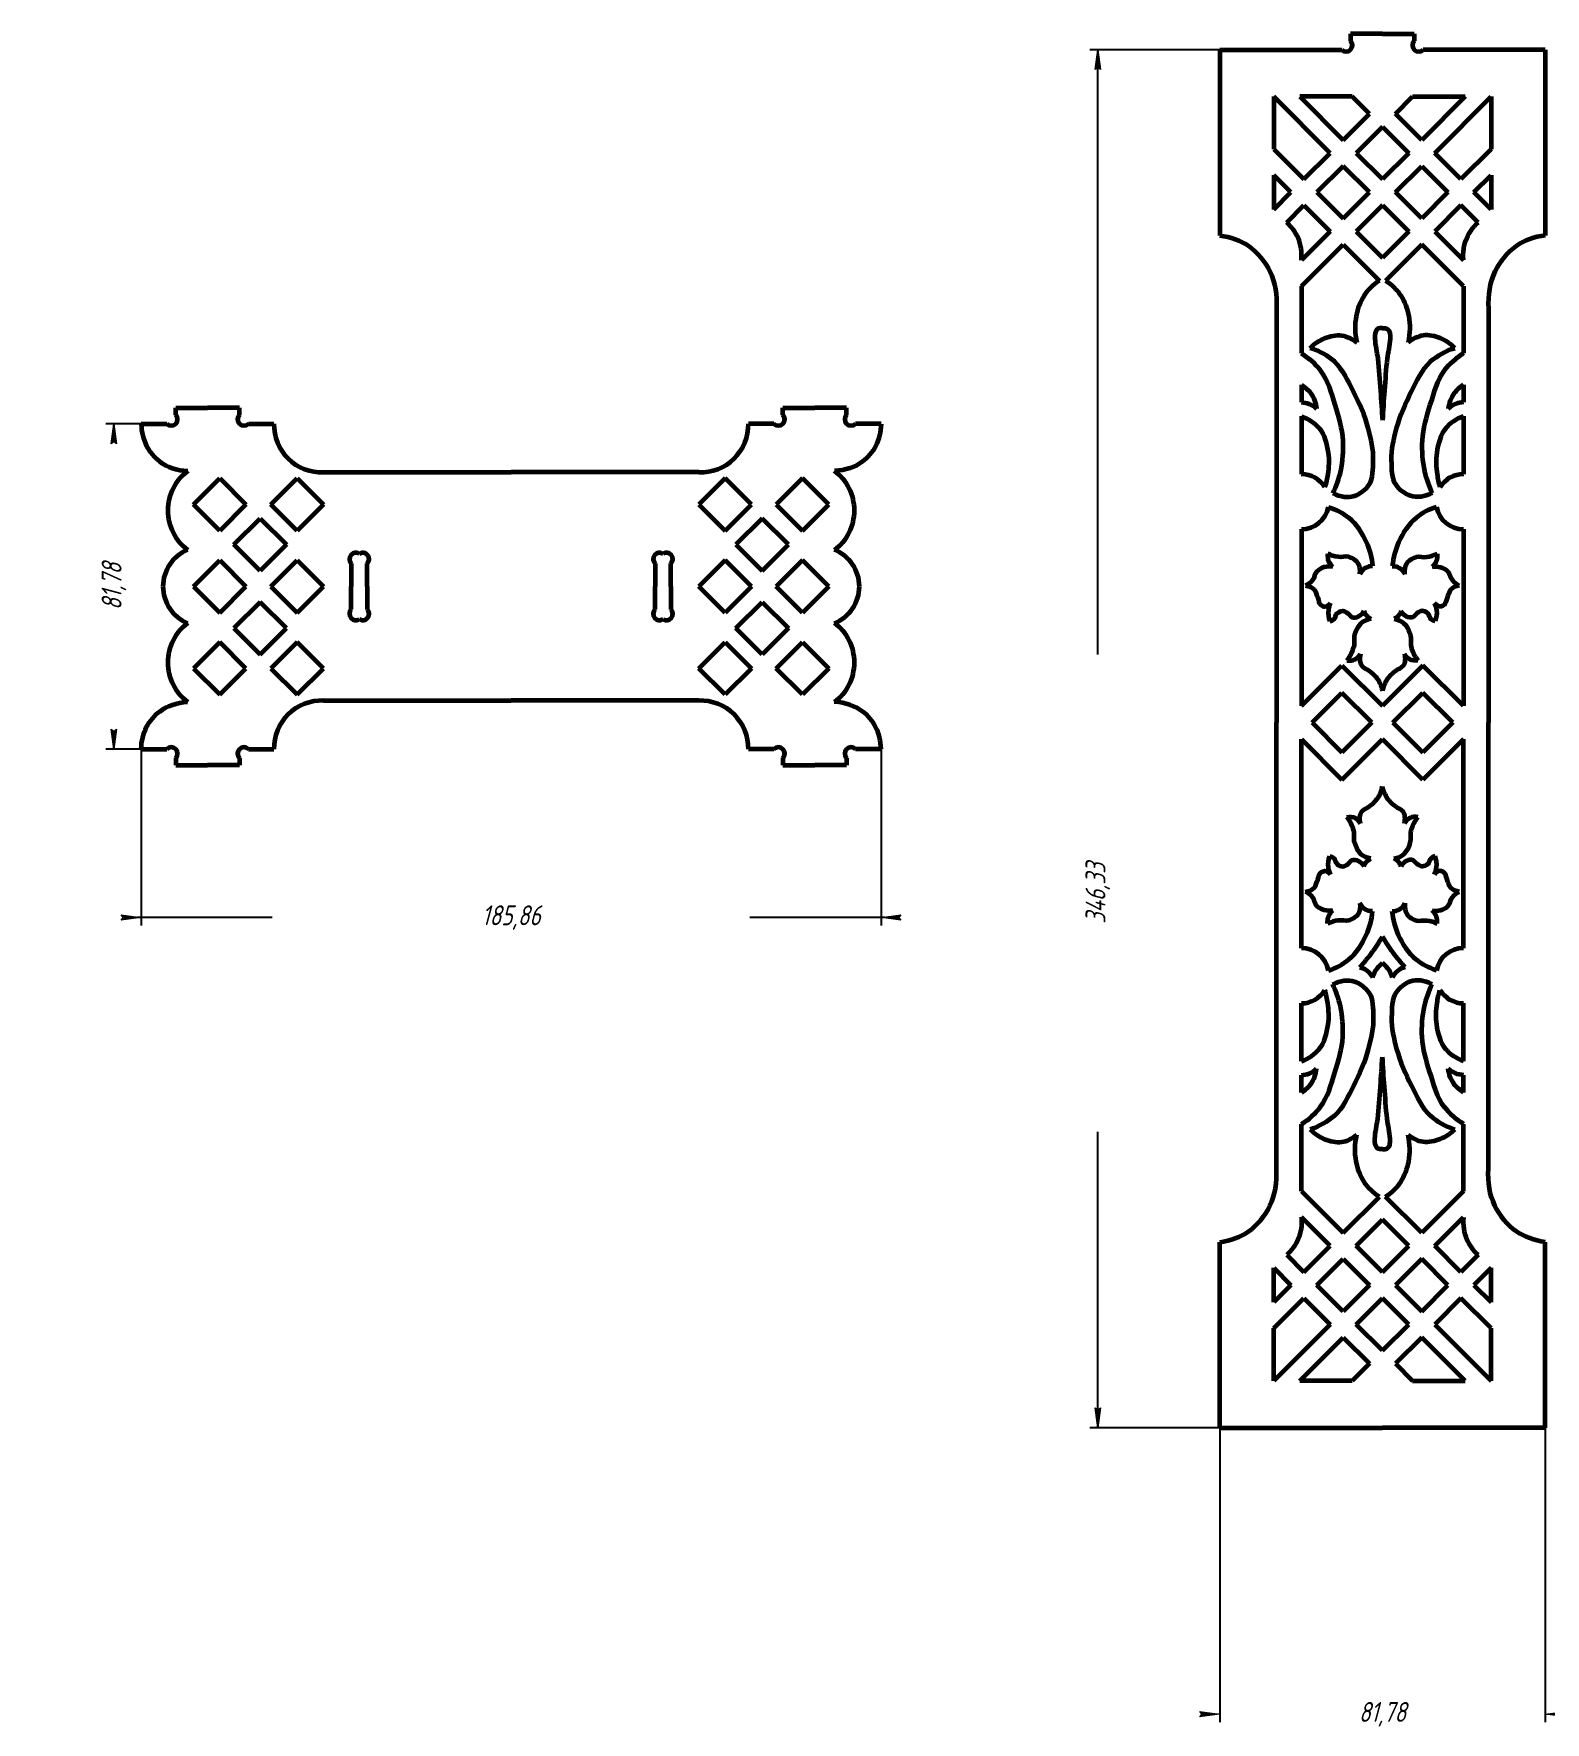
# Model space of a CAD drawing. Header units: millimetres. Extents: x -133 to 552, y -80 to 418.
# Drawn here: x -132.8 to 246.9, y -79.7 to 344.7 of the extents above; entities that cross this region are included whole.
import ezdxf

# ---------------------------------------------------------------- set-up
doc = ezdxf.new("R2010")
doc.units = ezdxf.units.MM
doc.linetypes.add('K5LT32769', pattern=[0])
doc.linetypes.add('K5LT_THIN', pattern=[0])
doc.styles.add('KDIMTEXTSTYLE', font='GOST_AU.SHX', dxfattribs={"width": 0.96, "oblique": 15, "height": 5})
doc.dimstyles.new('KDIMSTYLE (1.00)', dxfattribs={"dimtxt": 5, "dimasz": 1, "dimexe": 2, "dimexo": 0, "dimgap": 1, "dimtad": 1, "dimtxsty": 'KDIMTEXTSTYLE', "dimsah": 1, "dimcen": 0, "dimdle": 1, "dimadec": 0, "dimazin": 0, "dimtfac": 0.667, "dimtmove": 0, "dimatfit": 3, "dimfxl": 1, "dimtvp": 1, "dimtolj": 1, "dimtzin": 0, "dimarcsym": 0})

# ---------------------------------------------------------------- blocks, each defined once
blk = doc.blocks.new('KDIMARROW_01')
blk.add_hatch(color=0).paths.add_polyline_path([(0, 0), (-5, 0.66), (-4.5, 0), (-5, -0.66)])
at = {"color": 0, "linetype": 'K5LT_THIN', "lineweight": 18}
for p, q in [((-4.5, 0), (-5, 0.66)), ((-5, 0.66), (0, 0)), ((0, 0), (-5, -0.66)), ((-5, -0.66), (-4.5, 0)), ((0, 0), (-1, 0))]:
    blk.add_line(p, q, dxfattribs=at)

msp = doc.modelspace()

# ---------------------------------------------------------------- linework, layer by layer
at = {"color": 30, "linetype": 'K5LT32769', "lineweight": 60, "true_color": 0xff8000}
for p, q in [((206.044, 344.669), (198.044, 344.669)), ((198.044, 344.669), (198.044, 342.914)), ((206.044, 344.669), (214.044, 344.669)), ((214.044, 344.669), (214.044, 342.914)), ((165.156, 340.669), (195.799, 340.669)), ((165.156, 340.669), (165.156, 294.002)), ((246.933, 340.669), (216.289, 340.669)), ((246.933, 340.669), (246.933, 294.002)), ((178.734, 328.881), (178.734, 315.682)), ((192.913, 314.703), (178.734, 328.881)), ((185.266, 328.881), (196.179, 317.969)), ((198.465, 328.881), (185.266, 328.881)), ((202.778, 324.568), (198.465, 328.881)), ((209.31, 324.568), (213.624, 328.881)), ((213.624, 328.881), (226.823, 328.881)), ((226.823, 328.881), (215.91, 317.969)), ((219.176, 314.703), (233.355, 328.881)), ((233.355, 328.881), (233.355, 315.682)), ((196.179, 317.969), (202.778, 324.568)), ((215.91, 317.969), (209.31, 324.568)), ((206.044, 321.302), (199.445, 314.703)), ((206.044, 321.302), (212.644, 314.703)), ((178.734, 315.682), (186.313, 308.103)), ((186.313, 308.103), (192.913, 314.703)), ((199.445, 314.703), (206.044, 308.103)), ((212.644, 314.703), (206.044, 308.103)), ((225.776, 308.103), (219.176, 314.703)), ((233.355, 315.682), (225.776, 308.103)), ((196.179, 311.436), (189.579, 304.837)), ((202.778, 304.837), (196.179, 311.436)), ((209.31, 304.837), (215.91, 311.436)), ((215.91, 311.436), (222.51, 304.837)), ((178.734, 309.15), (178.734, 300.524)), ((183.047, 304.837), (178.734, 309.15)), ((229.042, 304.837), (233.355, 309.15)), ((233.355, 309.15), (233.355, 300.524)), ((178.734, 300.524), (183.047, 304.837)), ((182, 297.258), (186.313, 301.571)), ((186.313, 301.571), (192.913, 294.971)), ((189.579, 304.837), (196.179, 298.237)), ((196.179, 298.237), (202.778, 304.837)), ((206.044, 301.571), (199.445, 294.971)), ((206.044, 301.571), (212.644, 294.971)), ((215.91, 298.237), (209.31, 304.837)), ((222.51, 304.837), (215.91, 298.237)), ((225.776, 301.571), (219.176, 294.971)), ((230.089, 297.258), (225.776, 301.571)), ((233.355, 300.524), (229.042, 304.837)), ((192.913, 294.971), (185.702, 287.761)), ((199.445, 294.971), (206.044, 288.371)), ((212.644, 294.971), (206.044, 288.371)), ((219.176, 294.971), (226.387, 287.761)), ((185.702, 281.229), (196.179, 291.705)), ((196.179, 291.705), (205.275, 282.609)), ((215.91, 291.705), (206.814, 282.609)), ((226.387, 281.229), (215.91, 291.705)), ((185.702, 281.229), (185.702, 264.366)), ((226.387, 281.229), (226.387, 264.366)), ((179.404, 275.588), (179.404, 171.548)), ((232.685, 275.588), (232.685, 171.548)), ((185.702, 256.399), (185.702, 252.049)), ((226.387, 256.399), (226.387, 252.049)), ((-97.108, 248.897), (-97.108, 250.652)), ((-97.108, 250.652), (-89.108, 250.652)), ((-81.108, 250.652), (-89.108, 250.652)), ((-81.108, 248.897), (-81.108, 250.652)), ((55.419, 250.652), (63.419, 250.652)), ((55.419, 248.897), (55.419, 250.652)), ((71.419, 250.652), (63.419, 250.652)), ((71.419, 248.897), (71.419, 250.652)), ((-105.775, 246.652), (-99.353, 246.652)), ((-78.863, 246.652), (-72.441, 246.652)), ((53.174, 246.652), (46.753, 246.652)), ((80.086, 246.652), (73.664, 246.652)), ((185.702, 248.541), (185.702, 234.002)), ((226.387, 248.541), (226.387, 234.002)), ((-60.002, 234.46), (-12.844, 234.46)), ((34.313, 234.46), (-12.844, 234.46)), ((-92.659, 226.355), (-86.06, 232.955)), ((-86.06, 232.955), (-79.46, 226.355)), ((-73.201, 226.355), (-66.601, 232.955)), ((-66.601, 232.955), (-60.002, 226.355)), ((40.913, 232.955), (34.313, 226.355)), ((47.513, 226.355), (40.913, 232.955)), ((60.371, 232.955), (53.771, 226.355)), ((66.971, 226.355), (60.371, 232.955)), ((-86.06, 219.756), (-92.659, 226.355)), ((-79.46, 226.355), (-86.06, 219.756)), ((-66.601, 219.756), (-73.201, 226.355)), ((-60.002, 226.355), (-66.601, 219.756)), ((34.313, 226.355), (40.913, 219.756)), ((40.913, 219.756), (47.513, 226.355)), ((53.771, 226.355), (60.371, 219.756)), ((60.371, 219.756), (66.971, 226.355)), ((-82.508, 216.281), (-75.908, 222.88)), ((-75.908, 222.88), (-69.309, 216.281)), ((50.22, 222.88), (43.62, 216.281)), ((56.82, 216.281), (50.22, 222.88)), ((185.702, 220.149), (185.702, 175.738)), ((226.387, 220.149), (226.387, 175.738)), ((-92.659, 205.763), (-86.06, 212.363)), ((-86.06, 212.363), (-79.46, 205.763)), ((-75.908, 209.681), (-82.508, 216.281)), ((-69.309, 216.281), (-75.908, 209.681)), ((-73.201, 205.763), (-66.601, 212.363)), ((-66.601, 212.363), (-60.002, 205.763)), ((40.913, 212.363), (34.313, 205.763)), ((47.513, 205.763), (40.913, 212.363)), ((43.62, 216.281), (50.22, 209.681)), ((50.22, 209.681), (56.82, 216.281)), ((60.371, 212.363), (53.771, 205.763)), ((66.971, 205.763), (60.371, 212.363)), ((-52.998, 211.518), (-52.998, 205.763)), ((-48.998, 205.763), (-48.998, 211.518)), ((23.31, 211.518), (23.31, 205.763)), ((27.31, 205.763), (27.31, 211.518)), ((-92.659, 205.763), (-86.06, 199.163)), ((-86.06, 199.163), (-79.46, 205.763)), ((-73.201, 205.763), (-66.601, 199.163)), ((-66.601, 199.163), (-60.002, 205.763)), ((-52.998, 200.008), (-52.998, 205.763)), ((-48.998, 205.763), (-48.998, 200.008)), ((23.31, 200.008), (23.31, 205.763)), ((27.31, 205.763), (27.31, 200.008)), ((40.913, 199.163), (34.313, 205.763)), ((47.513, 205.763), (40.913, 199.163)), ((60.371, 199.163), (53.771, 205.763)), ((66.971, 205.763), (60.371, 199.163)), ((-75.908, 201.845), (-82.508, 195.246)), ((-69.309, 195.246), (-75.908, 201.845)), ((43.62, 195.246), (50.22, 201.845)), ((50.22, 201.845), (56.82, 195.246)), ((-82.508, 195.246), (-75.908, 188.646)), ((-75.908, 188.646), (-69.309, 195.246)), ((50.22, 188.646), (43.62, 195.246)), ((56.82, 195.246), (50.22, 188.646)), ((-86.06, 191.77), (-92.659, 185.171)), ((-79.46, 185.171), (-86.06, 191.77)), ((-66.601, 191.77), (-73.201, 185.171)), ((-60.002, 185.171), (-66.601, 191.77)), ((34.313, 185.171), (40.913, 191.77)), ((40.913, 191.77), (47.513, 185.171)), ((53.771, 185.171), (60.371, 191.77)), ((60.371, 191.77), (66.971, 185.171)), ((-92.659, 185.171), (-86.06, 178.571)), ((-86.06, 178.571), (-79.46, 185.171)), ((-73.201, 185.171), (-66.601, 178.571)), ((-66.601, 178.571), (-60.002, 185.171)), ((40.913, 178.571), (34.313, 185.171)), ((47.513, 185.171), (40.913, 178.571)), ((60.371, 178.571), (53.771, 185.171)), ((66.971, 185.171), (60.371, 178.571)), ((185.702, 175.738), (195.873, 185.909)), ((195.873, 185.909), (206.044, 175.738)), ((216.216, 185.909), (206.044, 175.738)), ((226.387, 175.738), (216.216, 185.909)), ((188.35, 171.548), (195.873, 179.072)), ((203.397, 171.548), (195.873, 179.072)), ((208.692, 171.548), (216.216, 179.072)), ((223.739, 171.548), (216.216, 179.072)), ((-60.002, 177.066), (-12.844, 177.066)), ((34.313, 177.066), (-12.844, 177.066)), ((179.404, 59.422), (179.404, 171.548)), ((188.35, 171.548), (195.873, 164.025)), ((203.397, 171.548), (195.873, 164.025)), ((208.692, 171.548), (216.216, 164.025)), ((223.739, 171.548), (216.216, 164.025)), ((232.685, 59.422), (232.685, 171.548)), ((185.702, 167.359), (195.873, 157.188)), ((185.702, 114.86), (185.702, 167.359)), ((195.873, 157.188), (206.044, 167.359)), ((216.216, 157.188), (206.044, 167.359)), ((226.387, 167.359), (216.216, 157.188)), ((226.387, 114.86), (226.387, 167.359)), ((-105.775, 164.874), (-99.353, 164.874)), ((-97.108, 162.629), (-97.108, 160.874)), ((-81.108, 162.629), (-81.108, 160.874)), ((-78.863, 164.874), (-72.441, 164.874)), ((53.174, 164.874), (46.753, 164.874)), ((55.419, 162.629), (55.419, 160.874)), ((71.419, 162.629), (71.419, 160.874)), ((80.086, 164.874), (73.664, 164.874)), ((-97.108, 160.874), (-89.108, 160.874)), ((-81.108, 160.874), (-89.108, 160.874)), ((55.419, 160.874), (63.419, 160.874)), ((71.419, 160.874), (63.419, 160.874)), ((185.702, 86.469), (185.702, 101.008)), ((226.387, 86.469), (226.387, 101.008)), ((185.702, 78.611), (185.702, 82.961)), ((226.387, 78.611), (226.387, 82.961)), ((185.702, 53.781), (185.702, 70.644)), ((226.387, 53.781), (226.387, 70.644)), ((185.702, 53.781), (196.179, 43.305)), ((196.179, 43.305), (205.275, 52.401)), ((215.91, 43.305), (206.814, 52.401)), ((226.387, 53.781), (215.91, 43.305)), ((192.913, 40.039), (185.702, 47.249)), ((219.176, 40.039), (226.387, 47.249)), ((199.445, 40.039), (206.044, 46.638)), ((212.644, 40.039), (206.044, 46.638)), ((165.156, -5.659), (165.156, 41.008)), ((186.313, 33.439), (192.913, 40.039)), ((206.044, 33.439), (199.445, 40.039)), ((206.044, 33.439), (212.644, 40.039)), ((225.776, 33.439), (219.176, 40.039)), ((246.933, -5.659), (246.933, 41.008)), ((178.734, 25.86), (178.734, 34.486)), ((178.734, 34.486), (183.047, 30.173)), ((182, 37.752), (186.313, 33.439)), ((189.579, 30.173), (196.179, 36.773)), ((196.179, 36.773), (202.778, 30.173)), ((215.91, 36.773), (209.31, 30.173)), ((222.51, 30.173), (215.91, 36.773)), ((230.089, 37.752), (225.776, 33.439)), ((233.355, 34.486), (229.042, 30.173)), ((233.355, 25.86), (233.355, 34.486)), ((183.047, 30.173), (178.734, 25.86)), ((196.179, 23.573), (189.579, 30.173)), ((202.778, 30.173), (196.179, 23.573)), ((209.31, 30.173), (215.91, 23.573)), ((215.91, 23.573), (222.51, 30.173)), ((229.042, 30.173), (233.355, 25.86)), ((178.734, 19.328), (186.313, 26.907)), ((186.313, 26.907), (192.913, 20.307)), ((199.445, 20.307), (206.044, 26.907)), ((212.644, 20.307), (206.044, 26.907)), ((225.776, 26.907), (219.176, 20.307)), ((233.355, 19.328), (225.776, 26.907)), ((192.913, 20.307), (178.734, 6.128)), ((178.734, 6.128), (178.734, 19.328)), ((185.266, 6.128), (196.179, 17.041)), ((196.179, 17.041), (202.778, 10.442)), ((206.044, 13.708), (199.445, 20.307)), ((206.044, 13.708), (212.644, 20.307)), ((215.91, 17.041), (209.31, 10.442)), ((226.823, 6.128), (215.91, 17.041)), ((219.176, 20.307), (233.355, 6.128)), ((233.355, 6.128), (233.355, 19.328)), ((202.778, 10.442), (198.465, 6.128)), ((209.31, 10.442), (213.624, 6.128)), ((198.465, 6.128), (185.266, 6.128)), ((213.624, 6.128), (226.823, 6.128)), ((165.156, -5.659), (206.044, -5.659)), ((246.933, -5.659), (206.044, -5.659))]:
    msp.add_line(p, q, dxfattribs=at)
for centre, radius, start, end in [((196.922, 341.791), 1.588, 225, 45), ((215.167, 341.791), 1.588, 135, 315), ((-98.23, 247.774), 1.588, 225, 45), ((-79.985, 247.774), 1.588, 135, 315), ((-60.424, 246.472), 12.019, 179.1422, 272.0121), ((34.735, 246.472), 12.019, 267.9879, 0.8578), ((54.297, 247.774), 1.588, 225, 45), ((72.542, 247.774), 1.588, 135, 315), ((-86.7, 224.87), 12.383, 126.72816, 233.27184), ((61.012, 224.87), 12.383, 306.72816, 53.27184), ((185.702, 227.076), 6.926, 31.5969, 90), ((226.387, 227.076), 6.926, 90, 148.4031), ((185.702, 227.076), 6.926, 270, 348.75076), ((226.387, 227.076), 6.926, 191.24924, 270), ((-90.423, 205.763), 9.894, 111.85124, 180), ((-51.876, 212.641), 1.588, 56.4451, 225), ((-50.121, 212.641), 1.588, 315, 123.5549), ((24.432, 212.641), 1.588, 56.4451, 225), ((26.187, 212.641), 1.588, 315, 123.5549), ((64.735, 205.763), 9.894, 0, 68.14876), ((-90.423, 205.763), 9.894, 180, 248.14876), ((64.735, 205.763), 9.894, 291.85124, 0), ((-51.876, 198.886), 1.588, 135, 303.5549), ((-50.121, 198.886), 1.588, 236.4451, 45), ((24.432, 198.886), 1.588, 135, 303.5549), ((26.187, 198.886), 1.588, 236.4451, 45), ((-86.7, 186.656), 12.383, 126.72816, 233.27184), ((61.012, 186.656), 12.383, 306.72816, 53.27184), ((-60.424, 165.054), 12.019, 87.9879, 180.8578), ((34.735, 165.054), 12.019, 359.1422, 92.0121), ((-98.23, 163.752), 1.588, 315, 135), ((-79.985, 163.752), 1.588, 45, 225), ((54.297, 163.752), 1.588, 315, 135), ((72.542, 163.752), 1.588, 45, 225), ((185.702, 107.934), 6.926, 11.24924, 90), ((226.387, 107.934), 6.926, 90, 168.75076), ((185.702, 107.934), 6.926, 270, 328.4031), ((226.387, 107.934), 6.926, 211.5969, 270)]:
    msp.add_arc(centre, radius, start, end, dxfattribs=at)
for points, knots in [([(185.702, 287.761), (185.855, 289.79), (185.572, 291.64), (184.853, 293.312), (184.229, 294.761), (183.278, 296.077), (182, 297.258)], [0, 0, 0, 0, 1, 1, 1, 2, 2, 2, 2]), ([(226.387, 287.761), (226.234, 289.79), (226.517, 291.64), (227.236, 293.312), (227.86, 294.761), (228.811, 296.077), (230.089, 297.258)], [0, 0, 0, 0, 1, 1, 1, 2, 2, 2, 2]), ([(165.156, 294.002), (167.934, 293.642), (170.345, 292.762), (172.391, 291.361), (174.627, 289.829), (176.61, 287.341), (177.787, 284.899), (179.109, 282.158), (179.648, 279.054), (179.404, 275.588)], [0, 0, 0, 0, 1, 1, 1, 2, 2, 2, 3, 3, 3, 3]), ([(246.933, 294.002), (244.155, 293.642), (241.743, 292.762), (239.697, 291.361), (237.462, 289.829), (235.479, 287.341), (234.301, 284.899), (232.979, 282.158), (232.44, 279.054), (232.685, 275.588)], [0, 0, 0, 0, 1, 1, 1, 2, 2, 2, 3, 3, 3, 3]), ([(205.275, 282.609), (203.612, 281.602), (202.413, 280.336), (201.45, 278.891), (200.451, 277.393), (199.806, 275.509), (199.458, 273.735), (199.041, 271.6), (199.081, 269.385), (199.58, 267.088)], [0, 0, 0, 0, 1, 1, 1, 2, 2, 2, 3, 3, 3, 3]), ([(206.814, 282.609), (208.477, 281.602), (209.676, 280.336), (210.639, 278.891), (211.637, 277.393), (212.283, 275.509), (212.63, 273.735), (213.048, 271.6), (213.007, 269.385), (212.509, 267.088)], [0, 0, 0, 0, 1, 1, 1, 2, 2, 2, 3, 3, 3, 3]), ([(187.893, 265.681), (188.98, 266.797), (190.185, 267.618), (191.507, 268.143), (192.827, 268.667), (194.441, 269.033), (195.819, 268.831), (197.126, 268.639), (198.38, 268.058), (199.58, 267.088)], [0, 0, 0, 0, 1, 1, 1, 2, 2, 2, 3, 3, 3, 3]), ([(206.044, 270.655), (205.547, 270.727), (205.135, 270.669), (204.824, 270.508), (204.177, 270.172), (204.114, 268.874), (204.141, 268.036), (204.196, 266.325), (204.659, 264.711), (204.861, 263.042), (205.184, 260.371), (205.333, 257.68), (205.536, 254.997), (205.724, 252.513), (205.894, 250.028), (206.044, 247.542)], [0, 0, 0, 0, 1, 1, 1, 2, 2, 2, 3, 3, 3, 4, 4, 4, 5, 5, 5, 5]), ([(206.044, 270.655), (206.541, 270.727), (206.954, 270.669), (207.264, 270.508), (207.912, 270.172), (207.975, 268.874), (207.948, 268.036), (207.893, 266.325), (207.43, 264.711), (207.228, 263.042), (206.905, 260.371), (206.756, 257.68), (206.552, 254.997), (206.364, 252.513), (206.195, 250.028), (206.044, 247.542)], [0, 0, 0, 0, 1, 1, 1, 2, 2, 2, 3, 3, 3, 4, 4, 4, 5, 5, 5, 5]), ([(224.195, 265.681), (223.108, 266.797), (221.904, 267.618), (220.582, 268.143), (219.262, 268.667), (217.647, 269.033), (216.27, 268.831), (214.962, 268.639), (213.709, 268.058), (212.509, 267.088)], [0, 0, 0, 0, 1, 1, 1, 2, 2, 2, 3, 3, 3, 3]), ([(185.702, 264.366), (187.583, 263.159), (189.16, 261.737), (190.434, 260.1), (192.325, 257.67), (193.157, 254.378), (194.103, 251.385), (195.02, 248.486), (195.903, 245.456), (196.076, 242.441), (196.222, 239.896), (196.045, 237.227), (195.479, 234.735), (195.049, 232.84), (194.407, 230.99), (193.553, 229.184)], [0, 0, 0, 0, 1, 1, 1, 2, 2, 2, 3, 3, 3, 4, 4, 4, 5, 5, 5, 5]), ([(193.553, 229.184), (195.561, 228.233), (197.373, 228.008), (198.99, 228.507), (200.342, 228.925), (201.82, 230.113), (202.636, 231.281), (203.756, 232.883), (203.677, 235.399), (203.746, 237.464), (203.835, 240.153), (203.172, 242.929), (202.478, 245.548), (201.635, 248.724), (200.27, 251.82), (198.752, 254.743), (197.39, 257.367), (196.146, 260.358), (193.997, 262.272), (192.31, 263.775), (190.275, 264.911), (187.893, 265.681)], [0, 0, 0, 0, 1, 1, 1, 2, 2, 2, 3, 3, 3, 4, 4, 4, 5, 5, 5, 6, 6, 6, 7, 7, 7, 7]), ([(218.536, 229.184), (216.528, 228.233), (214.716, 228.008), (213.099, 228.507), (211.747, 228.925), (210.269, 230.113), (209.453, 231.281), (208.333, 232.883), (208.411, 235.399), (208.343, 237.464), (208.254, 240.153), (208.917, 242.929), (209.611, 245.548), (210.453, 248.724), (211.819, 251.82), (213.337, 254.743), (214.699, 257.367), (215.943, 260.358), (218.092, 262.272), (219.779, 263.775), (221.814, 264.911), (224.195, 265.681)], [0, 0, 0, 0, 1, 1, 1, 2, 2, 2, 3, 3, 3, 4, 4, 4, 5, 5, 5, 6, 6, 6, 7, 7, 7, 7]), ([(226.387, 264.366), (224.506, 263.159), (222.929, 261.737), (221.655, 260.1), (219.764, 257.67), (218.932, 254.378), (217.985, 251.385), (217.068, 248.486), (216.186, 245.456), (216.013, 242.441), (215.867, 239.896), (216.044, 237.227), (216.609, 234.735), (217.039, 232.84), (217.682, 230.99), (218.536, 229.184)], [0, 0, 0, 0, 1, 1, 1, 2, 2, 2, 3, 3, 3, 4, 4, 4, 5, 5, 5, 5]), ([(185.702, 256.399), (186.647, 255.829), (187.421, 255.141), (188.022, 254.334), (188.834, 253.243), (189.332, 251.934), (189.515, 250.408)], [0, 0, 0, 0, 1, 1, 1, 2, 2, 2, 2]), ([(226.387, 256.399), (225.441, 255.829), (224.668, 255.141), (224.067, 254.334), (223.254, 253.243), (222.757, 251.934), (222.574, 250.408)], [0, 0, 0, 0, 1, 1, 1, 2, 2, 2, 2]), ([(185.702, 252.049), (186.382, 252.016), (187.02, 251.88), (187.616, 251.643), (188.306, 251.368), (188.938, 250.957), (189.515, 250.408)], [0, 0, 0, 0, 1, 1, 1, 2, 2, 2, 2]), ([(226.387, 252.049), (225.706, 252.016), (225.068, 251.88), (224.473, 251.643), (223.783, 251.368), (223.15, 250.957), (222.574, 250.408)], [0, 0, 0, 0, 1, 1, 1, 2, 2, 2, 2]), ([(-105.775, 246.652), (-105.735, 244.575), (-105.28, 242.709), (-104.409, 241.054), (-103.64, 239.591), (-102.431, 238.151), (-101.127, 237.161), (-99.23, 235.721), (-96.89, 234.932), (-94.106, 234.795)], [0, 0, 0, 0, 1, 1, 1, 2, 2, 2, 3, 3, 3, 3]), ([(80.086, 246.652), (80.047, 244.575), (79.592, 242.709), (78.721, 241.054), (77.951, 239.591), (76.742, 238.151), (75.439, 237.161), (73.542, 235.721), (71.201, 234.932), (68.417, 234.795)], [0, 0, 0, 0, 1, 1, 1, 2, 2, 2, 3, 3, 3, 3]), ([(185.702, 248.541), (187.58, 247.838), (189.065, 246.829), (190.159, 245.514), (191.487, 243.916), (192.087, 241.489), (192.406, 239.367), (192.67, 237.613), (192.565, 235.73), (192.315, 233.955), (192.16, 232.86), (191.923, 231.777), (191.602, 230.705)], [0, 0, 0, 0, 1, 1, 1, 2, 2, 2, 3, 3, 3, 4, 4, 4, 4]), ([(226.387, 248.541), (224.509, 247.838), (223.023, 246.829), (221.93, 245.514), (220.602, 243.916), (220.001, 241.489), (219.683, 239.367), (219.419, 237.613), (219.524, 235.73), (219.774, 233.955), (219.928, 232.86), (220.166, 231.777), (220.487, 230.705)], [0, 0, 0, 0, 1, 1, 1, 2, 2, 2, 3, 3, 3, 4, 4, 4, 4]), ([(192.495, 225.725), (194.438, 225.108), (196.132, 224.206), (197.577, 223.02), (199.468, 221.468), (200.959, 219.155), (201.973, 216.904), (202.815, 215.034), (203.346, 213.016), (203.566, 210.852)], [0, 0, 0, 0, 1, 1, 1, 2, 2, 2, 3, 3, 3, 3]), ([(219.594, 225.725), (217.651, 225.108), (215.957, 224.206), (214.512, 223.02), (212.621, 221.468), (211.13, 219.155), (210.116, 216.904), (209.273, 215.034), (208.742, 213.016), (208.523, 210.852)], [0, 0, 0, 0, 1, 1, 1, 2, 2, 2, 3, 3, 3, 3]), ([(192.328, 213.99), (192.224, 213.35), (192.267, 212.764), (192.456, 212.232), (192.659, 211.66), (193.03, 211.151), (193.571, 210.703)], [0, 0, 0, 0, 1, 1, 1, 2, 2, 2, 2]), ([(200.396, 208.858), (200.528, 210), (200.348, 210.933), (199.858, 211.658), (199.378, 212.367), (198.382, 212.939), (197.526, 213.187), (196.717, 213.421), (195.748, 213.057), (194.889, 213.187), (194.015, 213.319), (193.161, 213.587), (192.328, 213.99)], [0, 0, 0, 0, 1, 1, 1, 2, 2, 2, 3, 3, 3, 4, 4, 4, 4]), ([(211.693, 208.858), (211.561, 210), (211.74, 210.933), (212.231, 211.658), (212.71, 212.367), (213.707, 212.939), (214.562, 213.187), (215.372, 213.421), (216.341, 213.057), (217.2, 213.187), (218.074, 213.319), (218.928, 213.587), (219.761, 213.99)], [0, 0, 0, 0, 1, 1, 1, 2, 2, 2, 3, 3, 3, 4, 4, 4, 4]), ([(219.761, 213.99), (219.865, 213.35), (219.822, 212.764), (219.633, 212.232), (219.43, 211.66), (219.058, 211.151), (218.518, 210.703)], [0, 0, 0, 0, 1, 1, 1, 2, 2, 2, 2]), ([(193.571, 210.703), (192.817, 210.822), (192.108, 210.786), (191.443, 210.595), (190.78, 210.404), (190.065, 210.038), (189.585, 209.559), (189.022, 208.999), (188.993, 207.949), (188.47, 207.33), (188.012, 206.787), (187.438, 206.349), (186.745, 205.988)], [0, 0, 0, 0, 1, 1, 1, 2, 2, 2, 3, 3, 3, 4, 4, 4, 4]), ([(203.566, 210.852), (202.897, 210.867), (202.314, 210.737), (201.816, 210.462), (201.221, 210.134), (200.748, 209.599), (200.396, 208.858)], [0, 0, 0, 0, 1, 1, 1, 2, 2, 2, 2]), ([(208.523, 210.852), (209.192, 210.867), (209.775, 210.737), (210.273, 210.462), (210.868, 210.134), (211.341, 209.599), (211.693, 208.858)], [0, 0, 0, 0, 1, 1, 1, 2, 2, 2, 2]), ([(218.518, 210.703), (219.272, 210.822), (219.981, 210.786), (220.646, 210.595), (221.309, 210.404), (222.023, 210.038), (222.504, 209.559), (223.066, 208.999), (223.095, 207.949), (223.618, 207.33), (224.077, 206.787), (224.651, 206.349), (225.343, 205.988)], [0, 0, 0, 0, 1, 1, 1, 2, 2, 2, 3, 3, 3, 4, 4, 4, 4]), ([(186.745, 205.988), (187.667, 205.85), (188.383, 205.513), (188.892, 204.976), (189.375, 204.466), (189.487, 203.596), (189.783, 202.906), (190.039, 202.311), (190.069, 201.48), (190.548, 201.122), (190.824, 200.916), (191.263, 200.734), (191.599, 200.74), (192.085, 200.748), (192.542, 201.035), (192.969, 201.6)], [0, 0, 0, 0, 1, 1, 1, 2, 2, 2, 3, 3, 3, 4, 4, 4, 5, 5, 5, 5]), ([(225.343, 205.988), (224.422, 205.85), (223.706, 205.513), (223.197, 204.976), (222.714, 204.466), (222.602, 203.596), (222.305, 202.906), (222.05, 202.311), (222.02, 201.48), (221.541, 201.122), (221.265, 200.916), (220.826, 200.734), (220.49, 200.74), (220.004, 200.748), (219.547, 201.035), (219.12, 201.6)], [0, 0, 0, 0, 1, 1, 1, 2, 2, 2, 3, 3, 3, 4, 4, 4, 5, 5, 5, 5]), ([(192.969, 201.6), (192.699, 201.002), (192.529, 200.397), (192.459, 199.784), (192.356, 198.877), (192.473, 197.953), (192.809, 197.013)], [0, 0, 0, 0, 1, 1, 1, 2, 2, 2, 2]), ([(192.809, 197.013), (193.196, 197.111), (193.525, 197.27), (193.797, 197.491), (194.231, 197.844), (194.237, 198.659), (194.657, 199.02), (195.023, 199.334), (195.596, 199.636), (196.059, 199.625), (196.52, 199.614), (197.02, 199.248), (197.428, 198.956), (197.784, 198.701), (198.01, 198.18), (198.384, 198.032), (198.834, 197.854), (199.517, 197.992), (199.976, 198.191), (200.558, 198.445), (201.026, 198.933), (201.378, 199.657)], [0, 0, 0, 0, 1, 1, 1, 2, 2, 2, 3, 3, 3, 4, 4, 4, 5, 5, 5, 6, 6, 6, 7, 7, 7, 7]), ([(201.378, 199.657), (201.481, 199.278), (201.639, 198.942), (201.851, 198.649), (202.153, 198.23), (202.566, 197.898), (203.089, 197.654)], [0, 0, 0, 0, 1, 1, 1, 2, 2, 2, 2]), ([(210.711, 199.657), (210.607, 199.278), (210.45, 198.942), (210.238, 198.649), (209.936, 198.23), (209.523, 197.898), (208.999, 197.654)], [0, 0, 0, 0, 1, 1, 1, 2, 2, 2, 2]), ([(219.279, 197.013), (218.892, 197.111), (218.563, 197.27), (218.292, 197.491), (217.858, 197.844), (217.852, 198.659), (217.432, 199.02), (217.066, 199.334), (216.492, 199.636), (216.03, 199.625), (215.569, 199.614), (215.068, 199.248), (214.661, 198.956), (214.305, 198.701), (214.079, 198.18), (213.705, 198.032), (213.255, 197.854), (212.572, 197.992), (212.112, 198.191), (211.53, 198.445), (211.063, 198.933), (210.711, 199.657)], [0, 0, 0, 0, 1, 1, 1, 2, 2, 2, 3, 3, 3, 4, 4, 4, 5, 5, 5, 6, 6, 6, 7, 7, 7, 7]), ([(219.12, 201.6), (219.39, 201.002), (219.56, 200.397), (219.63, 199.784), (219.733, 198.877), (219.616, 197.953), (219.279, 197.013)], [0, 0, 0, 0, 1, 1, 1, 2, 2, 2, 2]), ([(203.089, 197.654), (202.149, 197.465), (201.364, 197.108), (200.732, 196.581), (199.901, 195.887), (199.349, 194.683), (199.043, 193.618), (198.775, 192.68), (199.071, 191.577), (198.836, 190.625), (198.535, 189.405), (197.962, 188.259), (197.117, 187.188)], [0, 0, 0, 0, 1, 1, 1, 2, 2, 2, 3, 3, 3, 4, 4, 4, 4]), ([(208.999, 197.654), (209.94, 197.465), (210.725, 197.108), (211.356, 196.581), (212.188, 195.887), (212.74, 194.683), (213.045, 193.618), (213.314, 192.68), (213.018, 191.577), (213.253, 190.625), (213.554, 189.405), (214.127, 188.259), (214.971, 187.188)], [0, 0, 0, 0, 1, 1, 1, 2, 2, 2, 3, 3, 3, 4, 4, 4, 4]), ([(197.117, 187.188), (197.876, 187.055), (198.538, 187.125), (199.103, 187.395), (199.678, 187.67), (200.152, 188.154), (200.525, 188.847)], [0, 0, 0, 0, 1, 1, 1, 2, 2, 2, 2]), ([(200.525, 188.847), (200.259, 187.625), (200.325, 186.582), (200.851, 185.825), (201.243, 185.261), (202.131, 185.016), (202.723, 184.55), (203.303, 184.092), (203.904, 183.617), (204.369, 183.058), (205.184, 182.077), (205.743, 180.905), (206.044, 179.542)], [0, 0, 0, 0, 1, 1, 1, 2, 2, 2, 3, 3, 3, 4, 4, 4, 4]), ([(211.564, 188.847), (211.83, 187.625), (211.764, 186.582), (211.238, 185.825), (210.846, 185.261), (209.957, 185.016), (209.366, 184.55), (208.786, 184.092), (208.185, 183.617), (207.72, 183.058), (206.904, 182.077), (206.346, 180.905), (206.044, 179.542)], [0, 0, 0, 0, 1, 1, 1, 2, 2, 2, 3, 3, 3, 4, 4, 4, 4]), ([(214.971, 187.188), (214.212, 187.055), (213.551, 187.125), (212.986, 187.395), (212.411, 187.67), (211.937, 188.154), (211.564, 188.847)], [0, 0, 0, 0, 1, 1, 1, 2, 2, 2, 2]), ([(-105.775, 164.874), (-105.735, 166.951), (-105.28, 168.818), (-104.409, 170.473), (-103.64, 171.935), (-102.431, 173.375), (-101.127, 174.365), (-99.23, 175.806), (-96.89, 176.594), (-94.106, 176.731)], [0, 0, 0, 0, 1, 1, 1, 2, 2, 2, 3, 3, 3, 3]), ([(80.086, 164.874), (80.047, 166.951), (79.592, 168.818), (78.721, 170.473), (77.951, 171.935), (76.742, 173.375), (75.439, 174.365), (73.542, 175.806), (71.201, 176.594), (68.417, 176.731)], [0, 0, 0, 0, 1, 1, 1, 2, 2, 2, 3, 3, 3, 3]), ([(200.525, 146.163), (200.259, 147.385), (200.325, 148.428), (200.851, 149.185), (201.243, 149.749), (202.131, 149.994), (202.723, 150.46), (203.303, 150.918), (203.904, 151.393), (204.369, 151.952), (205.184, 152.933), (205.743, 154.105), (206.044, 155.467)], [0, 0, 0, 0, 1, 1, 1, 2, 2, 2, 3, 3, 3, 4, 4, 4, 4]), ([(211.564, 146.163), (211.83, 147.385), (211.764, 148.428), (211.238, 149.185), (210.846, 149.749), (209.957, 149.994), (209.366, 150.46), (208.786, 150.918), (208.185, 151.393), (207.72, 151.952), (206.904, 152.933), (206.346, 154.105), (206.044, 155.467)], [0, 0, 0, 0, 1, 1, 1, 2, 2, 2, 3, 3, 3, 4, 4, 4, 4]), ([(197.117, 147.822), (197.876, 147.954), (198.538, 147.885), (199.103, 147.615), (199.678, 147.34), (200.152, 146.856), (200.525, 146.163)], [0, 0, 0, 0, 1, 1, 1, 2, 2, 2, 2]), ([(203.089, 137.356), (202.149, 137.545), (201.364, 137.902), (200.732, 138.429), (199.901, 139.123), (199.349, 140.326), (199.043, 141.392), (198.775, 142.329), (199.071, 143.433), (198.836, 144.385), (198.535, 145.605), (197.962, 146.751), (197.117, 147.822)], [0, 0, 0, 0, 1, 1, 1, 2, 2, 2, 3, 3, 3, 4, 4, 4, 4]), ([(208.999, 137.356), (209.94, 137.545), (210.725, 137.902), (211.356, 138.429), (212.188, 139.123), (212.74, 140.326), (213.045, 141.392), (213.314, 142.329), (213.018, 143.433), (213.253, 144.385), (213.554, 145.605), (214.127, 146.751), (214.971, 147.822)], [0, 0, 0, 0, 1, 1, 1, 2, 2, 2, 3, 3, 3, 4, 4, 4, 4]), ([(214.971, 147.822), (214.212, 147.954), (213.551, 147.885), (212.986, 147.615), (212.411, 147.34), (211.937, 146.856), (211.564, 146.163)], [0, 0, 0, 0, 1, 1, 1, 2, 2, 2, 2]), ([(192.969, 133.41), (192.699, 134.008), (192.529, 134.613), (192.459, 135.226), (192.356, 136.133), (192.473, 137.057), (192.809, 137.997)], [0, 0, 0, 0, 1, 1, 1, 2, 2, 2, 2]), ([(192.809, 137.997), (193.196, 137.899), (193.525, 137.74), (193.797, 137.519), (194.231, 137.166), (194.237, 136.351), (194.657, 135.99), (195.023, 135.676), (195.596, 135.374), (196.059, 135.385), (196.52, 135.396), (197.02, 135.761), (197.428, 136.054), (197.784, 136.309), (198.01, 136.829), (198.384, 136.978), (198.834, 137.156), (199.517, 137.018), (199.976, 136.818), (200.558, 136.565), (201.026, 136.077), (201.378, 135.353)], [0, 0, 0, 0, 1, 1, 1, 2, 2, 2, 3, 3, 3, 4, 4, 4, 5, 5, 5, 6, 6, 6, 7, 7, 7, 7]), ([(201.378, 135.353), (201.481, 135.732), (201.639, 136.068), (201.851, 136.361), (202.153, 136.78), (202.566, 137.112), (203.089, 137.356)], [0, 0, 0, 0, 1, 1, 1, 2, 2, 2, 2]), ([(210.711, 135.353), (210.607, 135.732), (210.45, 136.068), (210.238, 136.361), (209.936, 136.78), (209.523, 137.112), (208.999, 137.356)], [0, 0, 0, 0, 1, 1, 1, 2, 2, 2, 2]), ([(219.279, 137.997), (218.892, 137.899), (218.563, 137.74), (218.292, 137.519), (217.858, 137.166), (217.852, 136.351), (217.432, 135.99), (217.066, 135.676), (216.492, 135.374), (216.03, 135.385), (215.569, 135.396), (215.068, 135.761), (214.661, 136.054), (214.305, 136.309), (214.079, 136.829), (213.705, 136.978), (213.255, 137.156), (212.572, 137.018), (212.112, 136.818), (211.53, 136.565), (211.063, 136.077), (210.711, 135.353)], [0, 0, 0, 0, 1, 1, 1, 2, 2, 2, 3, 3, 3, 4, 4, 4, 5, 5, 5, 6, 6, 6, 7, 7, 7, 7]), ([(219.12, 133.41), (219.39, 134.008), (219.56, 134.613), (219.63, 135.226), (219.733, 136.133), (219.616, 137.057), (219.279, 137.997)], [0, 0, 0, 0, 1, 1, 1, 2, 2, 2, 2]), ([(186.745, 129.022), (187.667, 129.16), (188.383, 129.497), (188.892, 130.034), (189.375, 130.544), (189.487, 131.414), (189.783, 132.104), (190.039, 132.699), (190.069, 133.53), (190.548, 133.888), (190.824, 134.094), (191.263, 134.276), (191.599, 134.27), (192.085, 134.262), (192.542, 133.975), (192.969, 133.41)], [0, 0, 0, 0, 1, 1, 1, 2, 2, 2, 3, 3, 3, 4, 4, 4, 5, 5, 5, 5]), ([(225.343, 129.022), (224.422, 129.16), (223.706, 129.497), (223.197, 130.034), (222.714, 130.544), (222.602, 131.414), (222.305, 132.104), (222.05, 132.699), (222.02, 133.53), (221.541, 133.888), (221.265, 134.094), (220.826, 134.276), (220.49, 134.27), (220.004, 134.262), (219.547, 133.975), (219.12, 133.41)], [0, 0, 0, 0, 1, 1, 1, 2, 2, 2, 3, 3, 3, 4, 4, 4, 5, 5, 5, 5]), ([(193.571, 124.307), (192.817, 124.188), (192.108, 124.224), (191.443, 124.415), (190.78, 124.606), (190.065, 124.972), (189.585, 125.45), (189.022, 126.011), (188.993, 127.061), (188.47, 127.68), (188.012, 128.223), (187.438, 128.661), (186.745, 129.022)], [0, 0, 0, 0, 1, 1, 1, 2, 2, 2, 3, 3, 3, 4, 4, 4, 4]), ([(218.518, 124.307), (219.272, 124.188), (219.981, 124.224), (220.646, 124.415), (221.309, 124.606), (222.023, 124.972), (222.504, 125.45), (223.066, 126.011), (223.095, 127.061), (223.618, 127.68), (224.077, 128.223), (224.651, 128.661), (225.343, 129.022)], [0, 0, 0, 0, 1, 1, 1, 2, 2, 2, 3, 3, 3, 4, 4, 4, 4]), ([(192.328, 121.02), (192.224, 121.66), (192.267, 122.246), (192.456, 122.778), (192.659, 123.35), (193.03, 123.859), (193.571, 124.307)], [0, 0, 0, 0, 1, 1, 1, 2, 2, 2, 2]), ([(200.396, 126.152), (200.528, 125.01), (200.348, 124.077), (199.858, 123.352), (199.378, 122.643), (198.382, 122.071), (197.526, 121.823), (196.717, 121.589), (195.748, 121.953), (194.889, 121.823), (194.015, 121.69), (193.161, 121.423), (192.328, 121.02)], [0, 0, 0, 0, 1, 1, 1, 2, 2, 2, 3, 3, 3, 4, 4, 4, 4]), ([(192.495, 109.285), (194.438, 109.902), (196.132, 110.804), (197.577, 111.99), (199.468, 113.542), (200.959, 115.854), (201.973, 118.106), (202.815, 119.976), (203.346, 121.994), (203.566, 124.158)], [0, 0, 0, 0, 1, 1, 1, 2, 2, 2, 3, 3, 3, 3]), ([(203.566, 124.158), (202.897, 124.143), (202.314, 124.273), (201.816, 124.548), (201.221, 124.876), (200.748, 125.411), (200.396, 126.152)], [0, 0, 0, 0, 1, 1, 1, 2, 2, 2, 2]), ([(208.523, 124.158), (209.192, 124.143), (209.775, 124.273), (210.273, 124.548), (210.868, 124.876), (211.341, 125.411), (211.693, 126.152)], [0, 0, 0, 0, 1, 1, 1, 2, 2, 2, 2]), ([(219.594, 109.285), (217.651, 109.902), (215.957, 110.804), (214.512, 111.99), (212.621, 113.542), (211.13, 115.854), (210.116, 118.106), (209.273, 119.976), (208.742, 121.994), (208.523, 124.158)], [0, 0, 0, 0, 1, 1, 1, 2, 2, 2, 3, 3, 3, 3]), ([(211.693, 126.152), (211.561, 125.01), (211.74, 124.077), (212.231, 123.352), (212.71, 122.643), (213.707, 122.071), (214.562, 121.823), (215.372, 121.589), (216.341, 121.953), (217.2, 121.823), (218.074, 121.69), (218.928, 121.423), (219.761, 121.02)], [0, 0, 0, 0, 1, 1, 1, 2, 2, 2, 3, 3, 3, 4, 4, 4, 4]), ([(219.761, 121.02), (219.865, 121.66), (219.822, 122.246), (219.633, 122.778), (219.43, 123.35), (219.058, 123.859), (218.518, 124.307)], [0, 0, 0, 0, 1, 1, 1, 2, 2, 2, 2]), ([(200.358, 110.106), (201.394, 111.219), (202.367, 112.38), (203.277, 113.588), (204.275, 114.913), (205.198, 116.296), (206.044, 117.735)], [0, 0, 0, 0, 1, 1, 1, 2, 2, 2, 2]), ([(211.731, 110.106), (210.695, 111.219), (209.722, 112.38), (208.812, 113.588), (207.814, 114.913), (206.891, 116.296), (206.044, 117.735)], [0, 0, 0, 0, 1, 1, 1, 2, 2, 2, 2]), ([(203.551, 107.489), (203.835, 108.356), (204.238, 109.138), (204.76, 109.836), (205.129, 110.328), (205.557, 110.779), (206.044, 111.187)], [0, 0, 0, 0, 1, 1, 1, 2, 2, 2, 2]), ([(208.538, 107.489), (208.254, 108.356), (207.851, 109.138), (207.329, 109.836), (206.96, 110.328), (206.532, 110.779), (206.044, 111.187)], [0, 0, 0, 0, 1, 1, 1, 2, 2, 2, 2]), ([(193.553, 105.826), (195.561, 106.777), (197.373, 107.002), (198.99, 106.503), (200.342, 106.085), (201.82, 104.897), (202.636, 103.729), (203.756, 102.126), (203.677, 99.61), (203.746, 97.546), (203.835, 94.857), (203.172, 92.081), (202.478, 89.462), (201.635, 86.286), (200.27, 83.19), (198.752, 80.267), (197.39, 77.643), (196.146, 74.652), (193.997, 72.738), (192.31, 71.235), (190.275, 70.099), (187.893, 69.329)], [0, 0, 0, 0, 1, 1, 1, 2, 2, 2, 3, 3, 3, 4, 4, 4, 5, 5, 5, 6, 6, 6, 7, 7, 7, 7]), ([(200.358, 110.106), (201.064, 109.916), (201.678, 109.612), (202.2, 109.195), (202.753, 108.754), (203.204, 108.185), (203.551, 107.489)], [0, 0, 0, 0, 1, 1, 1, 2, 2, 2, 2]), ([(218.536, 105.826), (216.528, 106.777), (214.716, 107.002), (213.099, 106.503), (211.747, 106.085), (210.269, 104.897), (209.453, 103.729), (208.333, 102.126), (208.411, 99.61), (208.343, 97.546), (208.254, 94.857), (208.917, 92.081), (209.611, 89.462), (210.453, 86.286), (211.819, 83.19), (213.337, 80.267), (214.699, 77.643), (215.943, 74.652), (218.092, 72.738), (219.779, 71.235), (221.814, 70.099), (224.195, 69.329)], [0, 0, 0, 0, 1, 1, 1, 2, 2, 2, 3, 3, 3, 4, 4, 4, 5, 5, 5, 6, 6, 6, 7, 7, 7, 7]), ([(211.731, 110.106), (211.025, 109.916), (210.411, 109.612), (209.889, 109.195), (209.335, 108.754), (208.885, 108.185), (208.538, 107.489)], [0, 0, 0, 0, 1, 1, 1, 2, 2, 2, 2]), ([(185.702, 70.644), (187.583, 71.851), (189.16, 73.273), (190.434, 74.91), (192.325, 77.34), (193.157, 80.632), (194.103, 83.625), (195.02, 86.524), (195.903, 89.554), (196.076, 92.569), (196.222, 95.114), (196.045, 97.783), (195.479, 100.275), (195.049, 102.17), (194.407, 104.02), (193.553, 105.826)], [0, 0, 0, 0, 1, 1, 1, 2, 2, 2, 3, 3, 3, 4, 4, 4, 5, 5, 5, 5]), ([(185.702, 86.469), (187.58, 87.172), (189.065, 88.181), (190.159, 89.496), (191.487, 91.094), (192.087, 93.521), (192.406, 95.643), (192.67, 97.397), (192.565, 99.28), (192.315, 101.055), (192.16, 102.15), (191.923, 103.233), (191.602, 104.305)], [0, 0, 0, 0, 1, 1, 1, 2, 2, 2, 3, 3, 3, 4, 4, 4, 4]), ([(226.387, 70.644), (224.506, 71.851), (222.929, 73.273), (221.655, 74.91), (219.764, 77.34), (218.932, 80.632), (217.985, 83.625), (217.068, 86.524), (216.186, 89.554), (216.013, 92.569), (215.867, 95.114), (216.044, 97.783), (216.609, 100.275), (217.039, 102.17), (217.682, 104.02), (218.536, 105.826)], [0, 0, 0, 0, 1, 1, 1, 2, 2, 2, 3, 3, 3, 4, 4, 4, 5, 5, 5, 5]), ([(226.387, 86.469), (224.509, 87.172), (223.023, 88.181), (221.93, 89.496), (220.602, 91.094), (220.001, 93.521), (219.683, 95.643), (219.419, 97.397), (219.524, 99.28), (219.774, 101.055), (219.928, 102.15), (220.166, 103.233), (220.487, 104.305)], [0, 0, 0, 0, 1, 1, 1, 2, 2, 2, 3, 3, 3, 4, 4, 4, 4]), ([(206.044, 64.355), (205.547, 64.283), (205.135, 64.341), (204.824, 64.502), (204.177, 64.838), (204.114, 66.136), (204.141, 66.974), (204.196, 68.684), (204.659, 70.299), (204.861, 71.968), (205.184, 74.638), (205.333, 77.33), (205.536, 80.013), (205.724, 82.497), (205.894, 84.982), (206.044, 87.468)], [0, 0, 0, 0, 1, 1, 1, 2, 2, 2, 3, 3, 3, 4, 4, 4, 5, 5, 5, 5]), ([(206.044, 64.355), (206.541, 64.283), (206.954, 64.341), (207.264, 64.502), (207.912, 64.838), (207.975, 66.136), (207.948, 66.974), (207.893, 68.684), (207.43, 70.299), (207.228, 71.968), (206.905, 74.638), (206.756, 77.33), (206.552, 80.013), (206.364, 82.497), (206.195, 84.982), (206.044, 87.468)], [0, 0, 0, 0, 1, 1, 1, 2, 2, 2, 3, 3, 3, 4, 4, 4, 5, 5, 5, 5]), ([(185.702, 78.611), (186.647, 79.181), (187.421, 79.869), (188.022, 80.676), (188.834, 81.767), (189.332, 83.076), (189.515, 84.602)], [0, 0, 0, 0, 1, 1, 1, 2, 2, 2, 2]), ([(185.702, 82.961), (186.382, 82.994), (187.02, 83.13), (187.616, 83.367), (188.306, 83.642), (188.938, 84.053), (189.515, 84.602)], [0, 0, 0, 0, 1, 1, 1, 2, 2, 2, 2]), ([(226.387, 78.611), (225.441, 79.181), (224.668, 79.869), (224.067, 80.676), (223.254, 81.767), (222.757, 83.076), (222.574, 84.602)], [0, 0, 0, 0, 1, 1, 1, 2, 2, 2, 2]), ([(226.387, 82.961), (225.706, 82.994), (225.068, 83.13), (224.473, 83.367), (223.783, 83.642), (223.15, 84.053), (222.574, 84.602)], [0, 0, 0, 0, 1, 1, 1, 2, 2, 2, 2]), ([(187.893, 69.329), (188.98, 68.213), (190.185, 67.392), (191.507, 66.867), (192.827, 66.343), (194.441, 65.977), (195.819, 66.179), (197.126, 66.371), (198.38, 66.952), (199.58, 67.922)], [0, 0, 0, 0, 1, 1, 1, 2, 2, 2, 3, 3, 3, 3]), ([(205.275, 52.401), (203.612, 53.408), (202.413, 54.674), (201.45, 56.119), (200.451, 57.617), (199.806, 59.501), (199.458, 61.275), (199.041, 63.41), (199.081, 65.625), (199.58, 67.922)], [0, 0, 0, 0, 1, 1, 1, 2, 2, 2, 3, 3, 3, 3]), ([(206.814, 52.401), (208.477, 53.408), (209.676, 54.674), (210.639, 56.119), (211.637, 57.617), (212.283, 59.501), (212.63, 61.275), (213.048, 63.41), (213.007, 65.625), (212.509, 67.922)], [0, 0, 0, 0, 1, 1, 1, 2, 2, 2, 3, 3, 3, 3]), ([(224.195, 69.329), (223.108, 68.213), (221.904, 67.392), (220.582, 66.867), (219.262, 66.343), (217.647, 65.977), (216.27, 66.179), (214.962, 66.371), (213.709, 66.952), (212.509, 67.922)], [0, 0, 0, 0, 1, 1, 1, 2, 2, 2, 3, 3, 3, 3]), ([(165.156, 41.008), (167.934, 41.367), (170.345, 42.248), (172.391, 43.649), (174.627, 45.181), (176.61, 47.669), (177.787, 50.111), (179.109, 52.852), (179.648, 55.956), (179.404, 59.422)], [0, 0, 0, 0, 1, 1, 1, 2, 2, 2, 3, 3, 3, 3]), ([(246.933, 41.008), (244.155, 41.367), (241.743, 42.248), (239.697, 43.649), (237.462, 45.181), (235.479, 47.669), (234.301, 50.111), (232.979, 52.852), (232.44, 55.956), (232.685, 59.422)], [0, 0, 0, 0, 1, 1, 1, 2, 2, 2, 3, 3, 3, 3]), ([(185.702, 47.249), (185.855, 45.22), (185.572, 43.37), (184.853, 41.698), (184.229, 40.249), (183.278, 38.933), (182, 37.752)], [0, 0, 0, 0, 1, 1, 1, 2, 2, 2, 2]), ([(226.387, 47.249), (226.234, 45.22), (226.517, 43.37), (227.236, 41.698), (227.86, 40.249), (228.811, 38.933), (230.089, 37.752)], [0, 0, 0, 0, 1, 1, 1, 2, 2, 2, 2])]:
    msp.add_open_spline(points, degree=3, knots=knots, dxfattribs=at)

# ---------------------------------------------------------------- dimensions: what is measured, and where the dimension line sits
at = {"color": 7}
for base, p1, p2, location in [((134.542, 340.669), (165.156, -5.659), (165.156, 340.669), (134.542, 128.669)), ((-112.622, 246.652), (-105.775, 164.874), (-105.775, 246.652), (-112.622, 205.763))]:
    msp.add_linear_dim(base=base, p1=p1, p2=p2, angle=90, location=location, dimstyle='KDIMSTYLE (1.00)', override={"dimexo": 0, "dimpost": '\\H5.0;\\W0.965;\\Q15;<>', "dimblk1": 'KDIMARROW_01', "dimblk2": 'KDIMARROW_01', "dimse1": 0, "dimse2": 0, "dimclrt": 7, "dimtolj": 1}, dxfattribs=at).render()
for base, p1, p2, location in [((-105.775, 122.539), (80.086, 164.874), (-105.775, 164.874), (-12.844, 122.539)), ((165.156, -77.679), (246.933, -5.659), (165.156, -5.659), (206.044, -77.679))]:
    msp.add_linear_dim(base=base, p1=p1, p2=p2, location=location, dimstyle='KDIMSTYLE (1.00)', override={"dimexo": 0, "dimpost": '\\H5.0;\\W0.965;\\Q15;<>', "dimblk1": 'KDIMARROW_01', "dimblk2": 'KDIMARROW_01', "dimse1": 0, "dimse2": 0, "dimclrt": 7, "dimtolj": 1}, dxfattribs=at).render()

doc.saveas('drawing.dxf')
